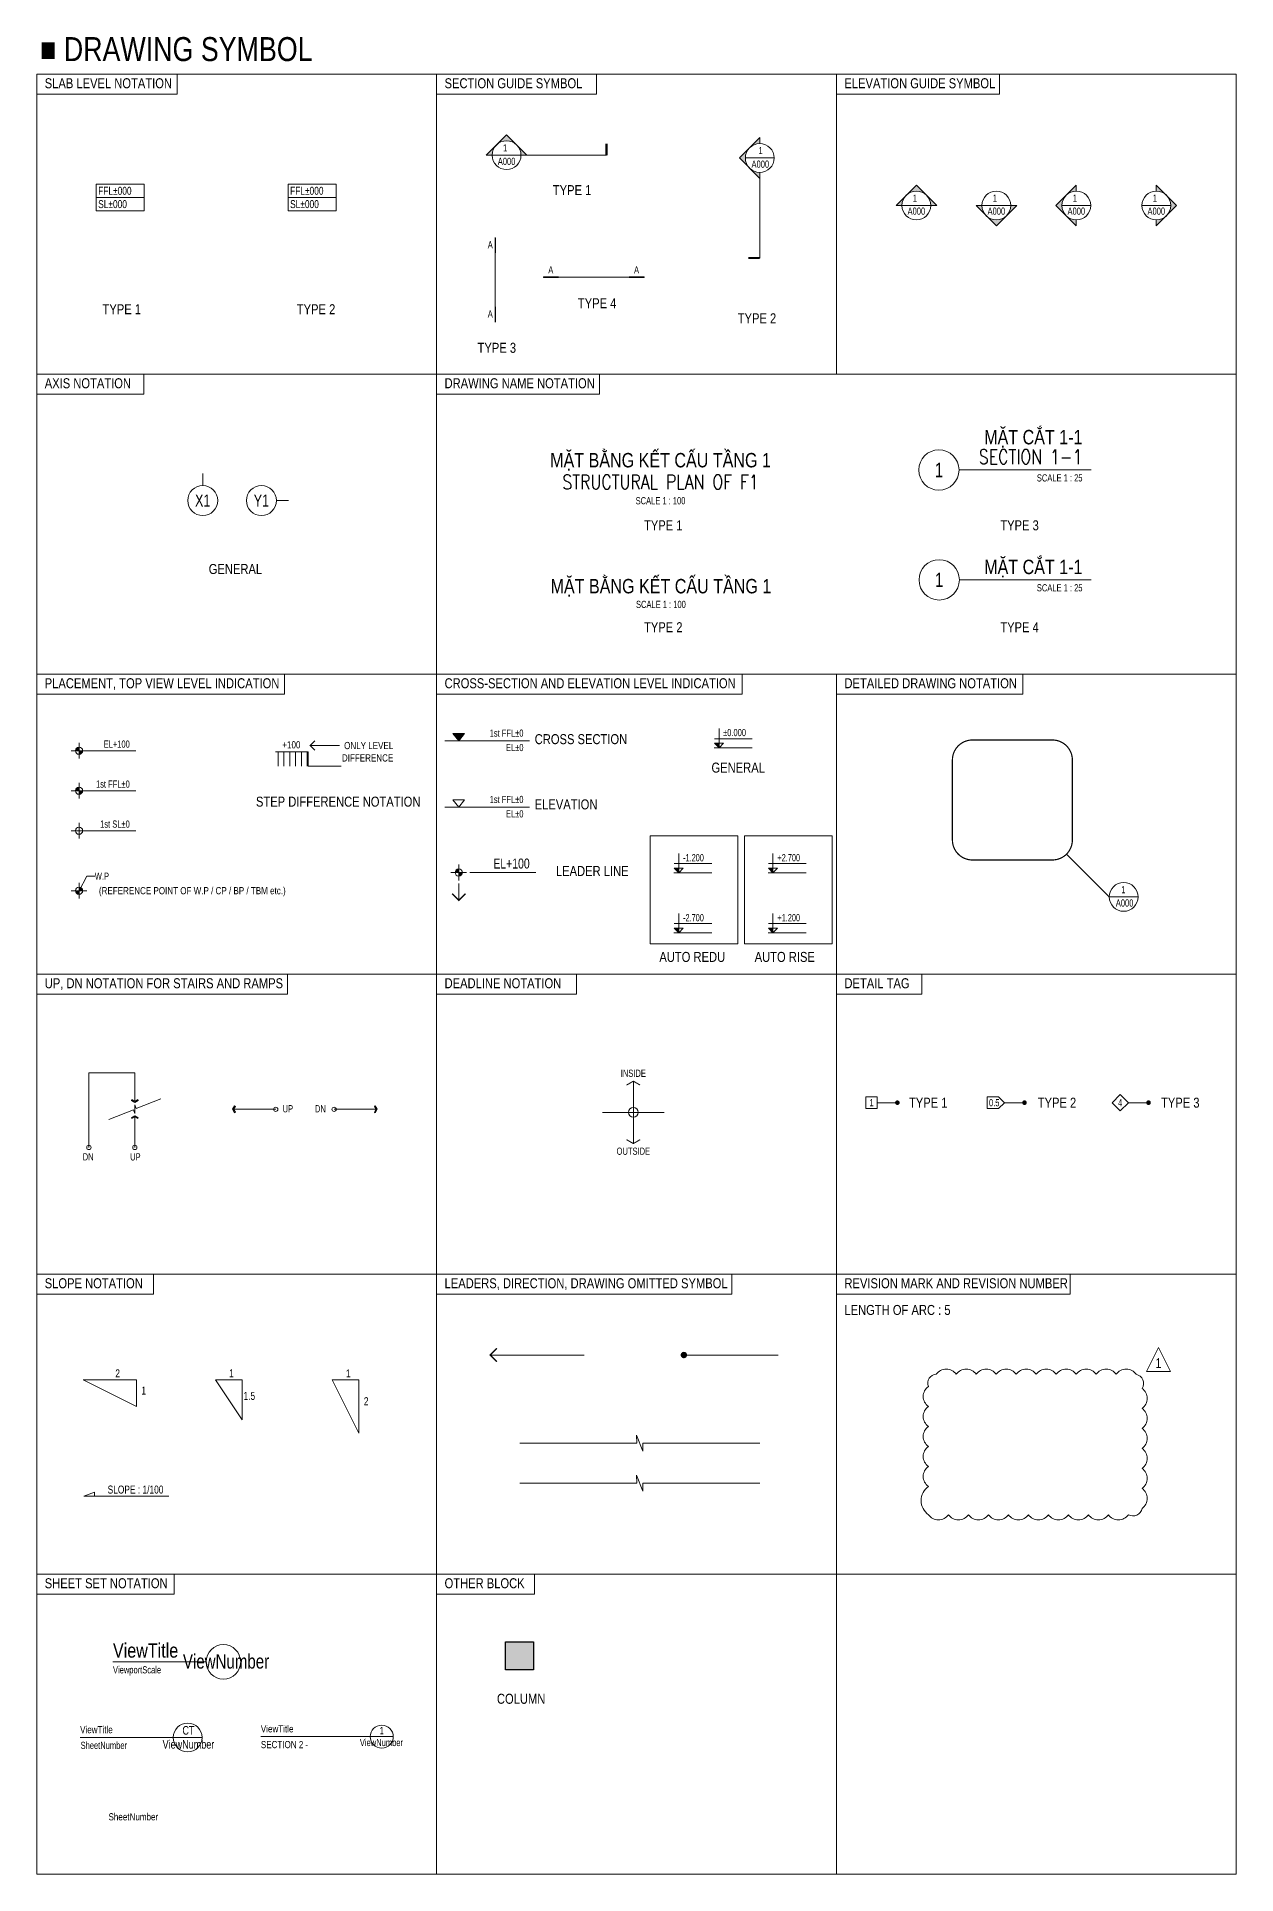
# Model space of a CAD drawing. Header units: millimetres. Extents: x -2123450 to -961021, y -260876 to 649159.
# Drawn here: x -1163260 to -1133260, y 595130 to 641068 of the extents above; entities that cross this region are included whole.
import ezdxf
from ezdxf.enums import TextEntityAlignment as Align

# ---------------------------------------------------------------- set-up
doc = ezdxf.new("R2010")
doc.units = ezdxf.units.MM
doc.header["$LTSCALE"] = 1000
doc.header["$MEASUREMENT"] = 0
for name, pattern in [('CEN', [62, 60, -1, 0, -1]), ('CENTER2', [1.125, 0.75, -0.125, 0.125, -0.125]), ('DASHED', [19.049999999999997, 12.7, -6.35]), ('HIDDEN2', [4.7624999999999975, 3.174999999999998, -1.587499999999999])]:
    doc.linetypes.add(name, pattern=pattern)
doc.layers.get('0').update_dxf_attribs({"linetype": 'CONTINUOUS'})
for name, color, linetype, lineweight in [('NDC_FRAME', 7, 'CONTINUOUS', 15), ('NDC_S_ANNO', 7, 'CONTINUOUS', 15), ('NDC_S_AXIS', 5, 'CENTER2', 15), ('NDC_S_DIM', 1, 'CONTINUOUS', 9), ('NDC_S_ENG TITLE', 3, 'CONTINUOUS', 15), ('NDC_S_HATCH COLUMN AND WALL', 251, 'CONTINUOUS', 13), ('NDC_S_HIDDEN', 9, 'HIDDEN2', 20), ('NDC_S_OPENING2', 9, 'DASHED', 9), ('NDC_S_SYMBOL', 1, 'CONTINUOUS', 13), ('NDC_S_TEXT SYMBOL', 7, 'CONTINUOUS', 15), ('NDC_S_THIN LINE', 8, 'CONTINUOUS', 9), ('NDC_S_VN TEXT', 7, 'CONTINUOUS', 9), ('NDC_S_VN TITLE', 6, 'CONTINUOUS', 9)]:
    doc.layers.add(name, color=color, linetype=linetype, lineweight=lineweight)
doc.layers.add('NDC_S-COLUMN', color=3, linetype='CONTINUOUS')
doc.layers.add('NDC_S_REVISION', color=18, linetype='CONTINUOUS', lineweight=13, plot=False)
doc.styles.add('NDC_ANNO', font='', dxfattribs={"width": 0.8})
doc.styles.add('NDC_DIM', font='', dxfattribs={"width": 0.75})
doc.styles.add('NDC_EN TXT', font='romans.shx', dxfattribs={"width": 0.8})
doc.styles.add('NDC_VIE TXT', font='arial.ttf', dxfattribs={"width": 0.8})
doc.styles.get('NDC_ANNO').set_extended_font_data('Dotum')
doc.styles.get('NDC_DIM').set_extended_font_data('Dotum')

# ---------------------------------------------------------------- blocks, each defined once
blk = doc.blocks.new('kata_block_CT')
at = {"layer": 'NDC_S_ANNO'}
blk.add_hatch(color=3, dxfattribs=at).paths.add_polyline_path([(-2.775557561562891e-17, 1.149807497441507), (-1.160647854215931, 1.149807497441507), (0, 1.110223024625157e-16)])
at = {"layer": 'NDC_S_ANNO', "ltscale": 50}
h = blk.add_hatch(dxfattribs=at)
h.set_pattern_fill('ANSI31', color=256, scale=1.012500390091561, style=0)
h.set_pattern_definition([(45, (0, 3.92901711165905e-12), (-2.273128206426161, 2.273128206426162), [])])
h.paths.add_polyline_path([(0, 1.149807497441507), (0, 0), (1.160647854425479, 1.149807497441507)])
for p, q in [((8.324104666508502, 3.92901711165905e-12), (-1.179860922099324, 3.92901711165905e-12)), ((-1.146747525738319, 2.261400393945223), (8.258018956671004, 2.261400393945223))]:
    blk.add_line(p, q, dxfattribs=at)
for points in [[(0, 4.820364539023867), (0, 0)], [(0, 0), (-1.160647854425479, 1.149807497441507), (0, 1.149807497441507)], [(0, 0), (1.160647854425479, 1.149807497441507), (0, 1.149807497441507)]]:
    blk.add_lwpolyline(points, dxfattribs=at)
at = {"layer": 'NDC_S_ANNO', "color": 8, "ltscale": 50}
blk.add_lwpolyline([(0, 0), (-1.160647854215931, 1.149807497441507), (0, 1.149807497441507)], dxfattribs=at)
at = {"layer": 'NDC_S_TEXT SYMBOL', "color": 3, "style": 'NDC_ANNO', "width": 0.8}
blk.add_attdef('CT', (1.014886374729685, 2.929155344426836), '', height=1.8, dxfattribs=at)
blk = doc.blocks.new('Block Tiltle')
at = {"layer": 'NDC_S_ANNO'}
blk.add_line((0, 0), (-23.29599090110511, 0), dxfattribs=at)
blk.add_circle((4.32, -5.290474172316565e-16), 4.32, dxfattribs=at)
at = {"layer": 'NDC_S_TEXT SYMBOL', "color": 6, "linetype": 'ByBlock', "lineweight": -2, "style": 'NDC_VIE TXT', "width": 0.8, "flags": 8}
blk.add_attdef('VIEWTITLE', (-23.29599090110511, 1.058867663675628), '', height=3.6, dxfattribs=at)
at = {"layer": 'NDC_S_TEXT SYMBOL', "color": 0, "linetype": 'ByBlock', "lineweight": -2, "style": 'NDC_ANNO', "width": 0.8, "flags": 8}
blk.add_attdef('NO.', text='', height=3.6, dxfattribs=at).set_placement((4.979890249930322, 0.2005516866222019), align=Align.MIDDLE)
at = {"layer": 'NDC_S_TEXT SYMBOL', "color": 3, "lineweight": 25, "style": 'NDC_ANNO', "width": 0.8, "flags": 8}
blk.add_attdef('SCALE', (-23.29599090110511, -2.879185646559838), '', height=1.8, dxfattribs=at)
blk = doc.blocks.new('Block Callout')
at = {"layer": 'NDC_S_ANNO'}
blk.add_line((7.199999999999999, -4.408728476930472e-16), (-23.29599090110511, 0), dxfattribs=at)
blk.add_circle((3.6, -4.408728476930472e-16), 3.6, dxfattribs=at)
at = {"layer": 'NDC_S_TEXT SYMBOL', "color": 6, "linetype": 'ByBlock', "lineweight": -2, "style": 'NDC_VIE TXT', "width": 0.8, "flags": 8}
blk.add_attdef('VIEWTITLE', (-23.29599090110511, 1.058867663675628), '', height=1.8, dxfattribs=at)
at = {"layer": 'NDC_S_TEXT SYMBOL', "linetype": 'ByBlock', "lineweight": -2, "style": 'NDC_ANNO', "width": 0.8, "flags": 8}
for tag, p in [('CHITIET', (3.793567040003836, 1.793016633256338)), ('NO.', (3.793567040003836, -1.66379755128175))]:
    blk.add_attdef(tag, text='', height=2.16, dxfattribs=at).set_placement(p, align=Align.MIDDLE)
at = {"layer": 'NDC_S_TEXT SYMBOL', "color": 3, "lineweight": 25, "style": 'NDC_ANNO', "width": 0.8, "flags": 8}
blk.add_attdef('C/REF', (-23.17941013298929, -2.879185646559838), '', height=1.8, dxfattribs=at)
blk = doc.blocks.new('Block Callout 2')
at = {"layer": 'NDC_S_ANNO'}
blk.add_line((1.76, 1.371604415045036e-16), (-31.36, 1.371604415045036e-16), dxfattribs=at)
blk.add_circle((-1.12, 1.371604415045036e-16), 2.88, dxfattribs=at)
at = {"layer": 'NDC_S_TEXT SYMBOL', "color": 0, "linetype": 'ByBlock', "lineweight": -2, "style": 'NDC_VIE TXT', "width": 0.8}
blk.add_attdef('TITLE', (-31.36, 1.058867663675628), '', height=1.8, dxfattribs=at)
at = {"layer": 'NDC_S_TEXT SYMBOL', "linetype": 'ByBlock', "lineweight": -2, "style": 'NDC_ANNO', "width": 0.8}
blk.add_attdef('DETT', text='', height=1.8, dxfattribs=at).set_placement((-1.12, 1.50419586715987), align=Align.MIDDLE)
at = {"layer": 'NDC_S_TEXT SYMBOL', "color": 6, "linetype": 'ByBlock', "lineweight": -2, "style": 'NDC_VIE TXT', "width": 0.8}
blk.add_attdef('SECTDET2', (-31.36, -2.879185646559835), '', height=1.8, dxfattribs=at)
at = {"layer": 'NDC_S_TEXT SYMBOL', "color": 3, "lineweight": 25, "style": 'NDC_VIE TXT', "width": 0.8, "flags": 8}
blk.add_attdef('C/REF', (-20.23037878513336, -2.879185646559834), '', height=1.8, dxfattribs=at)
at = {"layer": 'NDC_S_TEXT SYMBOL', "color": 3, "lineweight": 35, "style": 'NDC_ANNO', "width": 0.8}
blk.add_attdef('NUMBER', text='', height=1.8, dxfattribs=at).set_placement((-1.197924995061472, -1.42658519081851), align=Align.MIDDLE)
blk = doc.blocks.new('Block Callout 3')
at = {"layer": 'NDC_S_TEXT SYMBOL', "color": 6, "ltscale": 0.005, "style": 'NDC_VIE TXT', "width": 0.8, "flags": 8}
blk.add_attdef('NUMBER', (0, 0), '', height=1.8, dxfattribs=at)
blk = doc.blocks.new('CD')
at = {"layer": 'NDC_S_ANNO'}
blk.add_hatch(color=3, dxfattribs=at).paths.add_polyline_path([(7.383732736343517e-10, 114.9807497437473), (-116.0647854208547, 114.9807497437473), (7.383732736343517e-10, -3.981404006481171e-10)])
at = {"layer": 'NDC_S_ANNO', "ltscale": 50}
h = blk.add_hatch(dxfattribs=at)
h.set_pattern_fill('ANSI31', color=256, scale=101.250039009156, style=0)
h.set_pattern_definition([(45, (7.383732736343517e-10, 0), (-227.3128206426161, 227.3128206426161), [])])
h.paths.add_polyline_path([(7.383732736343517e-10, 114.9807497437473), (7.383732736343517e-10, -3.981404006481171e-10), (116.0647854432862, 114.9807497437473)])
for p, q in [((832.4104666515884, 0), (-117.986092209194, 0)), ((-114.6747525730936, 226.1400393941242), (825.8018956678386, 226.1400393941242))]:
    blk.add_line(p, q, dxfattribs=at)
for points in [[(7.383732736343517e-10, 482.0364539019833), (7.383732736343517e-10, -3.981404006481171e-10)], [(7.383732736343517e-10, -3.981404006481171e-10), (-116.0647854208547, 114.9807497437473), (7.383732736343517e-10, 114.9807497437473)], [(7.383732736343517e-10, -3.981404006481171e-10), (116.0647854432862, 114.9807497437473), (7.383732736343517e-10, 114.9807497437473)]]:
    blk.add_lwpolyline(points, dxfattribs=at)
at = {"layer": 'NDC_S_TEXT SYMBOL', "color": 3, "style": 'NDC_DIM', "width": 0.7}
blk.add_attdef('COT', (110.8465067628239, 285.1157847373385), '', height=180, dxfattribs=at)
blk = doc.blocks.new('MARK3A')
at = {"layer": 'NDC_S_ANNO'}
h = blk.add_hatch(color=256, dxfattribs=at)
h.paths.add_polyline_path([(2.545584411621094, 2.545584414303303), (0, 5.091168824583292), (-2.545584411621094, 2.545584410279989, -0.414213562318366)])
h.paths.add_polyline_path([(-5.09116881787777, 0), (-3.6, 0, -0.1989123672315575), (-2.545584411621094, 2.545584410279989)])
h.paths.add_polyline_path([(2.545584411621094, 2.545584414303303, -0.198912367582118), (3.6, 0), (5.091168828606605, 0)])
for p, q in [((0, 5.091168824583292), (-5.09116881787777, 0)), ((5.091168828606605, 0), (0, 5.091168824583292)), ((-5.09116881787777, 0), (-3.6, 0)), ((3.6, 0), (-3.6, 0)), ((3.6, 0), (5.091168823242187, 0))]:
    blk.add_line(p, q, dxfattribs=at)
blk.add_circle((0, 0), 3.6, dxfattribs=at)
blk = doc.blocks.new('MARK3B')
at = {"layer": 'NDC_S_ANNO'}
h = blk.add_hatch(color=256, dxfattribs=at)
h.paths.add_polyline_path([(-2.545584411621094, -2.545584410279989), (-5.091168823242187, 0), (-2.545584411621094, 2.545584410279989, 0.414213562318366)])
h.paths.add_polyline_path([(0, 5.091168820559978), (0, 3.6, 0.1989123672315575), (-2.545584411621094, 2.545584410279989)])
h.paths.add_polyline_path([(-2.545584411621094, -2.545584410279989, 0.198912367582118), (0, -3.6), (0, -5.091168828606605)])
for p, q in [((-5.091168823242187, 0), (0, 5.091168820559978)), ((0, 5.091168820559978), (0, 3.6)), ((0, -5.091168828606605), (-5.091168823242187, 0)), ((-3.6, 0), (3.6, 0)), ((0, -3.6), (0, -5.091168824583292))]:
    blk.add_line(p, q, dxfattribs=at)
blk.add_circle((0, 0), 3.6, dxfattribs=at)
blk = doc.blocks.new('TAG')
at = {"layer": 'NDC_S_ANNO', "linetype": 'CEN'}
blk.add_line((0, 0), (19.9145505541563, 0), dxfattribs=at)
at = {"layer": 'NDC_S_ANNO', "const_width": 0.576}
blk.add_lwpolyline([(19.9145505541563, 0), (19.9145505541563, 2.88)], dxfattribs=at)
blk = doc.blocks.new('MARK-P1')
at = {"layer": 'NDC_S_ANNO'}
h = blk.add_hatch(color=256, dxfattribs=at)
h.paths.add_polyline_path([(0, 0.8999999932944774, 0.4142135623730951), (-0.8999999999999999, -6.705522537231445e-09), (0, -6.705522537231445e-09)])
h.paths.add_polyline_path([(0.8999999999999999, -6.705522537231445e-09), (0, -6.705522537231445e-09), (0, -0.9000000067055225, 0.4142135623730951)])
for p, q in [((-1.980000005364418, 0), (1.979999994635582, 0)), ((0, 1.98), (0, -1.98))]:
    blk.add_line(p, q, dxfattribs=at)
blk.add_circle((0, 0), 0.8999999999999998, dxfattribs=at)
blk = doc.blocks.new('MARK-P2')
at = {"layer": 'NDC_S_ANNO'}
for p, q in [((-1.980000007450581, 0), (1.979999992549419, 0)), ((-2.086162567138672e-09, 1.980000001341105), (-2.086162567138672e-09, -1.98))]:
    blk.add_line(p, q, dxfattribs=at)
blk.add_circle((-2.086162567138672e-09, 0), 0.8999999999999998, dxfattribs=at)
blk = doc.blocks.new('MARK-P3')
at = {"layer": 'NDC_S_ANNO'}
h = blk.add_hatch(color=256, dxfattribs=at)
h.paths.add_polyline_path([(0.8999999946355819, -1.639127731323242e-09, 0.4142135623730951), (-5.364418029785156e-09, 0.8999999983608722), (-5.364418029785156e-09, -1.639127731323242e-09)])
h.paths.add_polyline_path([(-5.364418029785156e-09, -0.9000000016391277), (-5.364418029785156e-09, -1.639127731323242e-09), (-0.900000005364418, -1.639127731323242e-09, 0.4142135623730951)])
for p, q in [((1.98, 1.043081283569336e-09), (-1.98, 1.043081283569336e-09)), ((0, 1.98000000372529), (0, -1.97999999627471))]:
    blk.add_line(p, q, dxfattribs=at)
blk.add_circle((0, 1.043081283569336e-09), 0.8999999999999998, dxfattribs=at)
blk = doc.blocks.new('MARK4')
at = {"layer": 'NDC_S_ANNO'}
blk.add_line((-3.6, 0), (3.6, 0), dxfattribs=at)
blk.add_circle((0, 0), 3.6, dxfattribs=at)
blk = doc.blocks.new('A$C13D16E50')
at = {"layer": 'NDC_S_ANNO'}
blk.add_hatch(color=256, dxfattribs=at).paths.add_polyline_path([(0, 0), (-1.44, 1.8), (1.44, 1.8)])
blk.add_lwpolyline([(0, 0), (-1.44, 1.8), (1.44, 1.8)], close=True, dxfattribs=at)
blk = doc.blocks.new('*U692')
at = {"layer": 'NDC_S_SYMBOL'}
blk.add_line((2.296212748401287e-16, 3.75), (3.214697847761802e-16, 6.75), dxfattribs=at)
blk.add_circle((0, 0), 3.75, dxfattribs=at)
at = {"layer": 'NDC_S_TEXT SYMBOL', "color": 7, "style": 'NDC_ANNO', "width": 0.8}
blk.add_attdef('GRID', text='', height=3, dxfattribs=at).set_placement((0, 0), align=Align.MIDDLE)
blk = doc.blocks.new('*U693')
at = {"layer": 'NDC_S_SYMBOL'}
blk.add_line((3.75, -1.062288543308996e-15), (6.75, -1.820270868020141e-15), dxfattribs=at)
blk.add_circle((0, 0), 3.75, dxfattribs=at)
at = {"layer": 'NDC_S_TEXT SYMBOL', "color": 7, "style": 'NDC_ANNO', "width": 0.8}
blk.add_attdef('GRID', text='', height=3, rotation=270, dxfattribs=at).set_placement((0, 0), align=Align.MIDDLE)
blk = doc.blocks.new('*U690')
at = {"layer": 'NDC_S_ANNO', "linetype": 'ByBlock', "lineweight": -2}
blk.add_line((7.979808287927882e-07, 3.607142857143081), (1.299038558499888e-07, -0.2499999999999636), dxfattribs=at)
at = {"layer": 'NDC_S_ANNO', "ltscale": 0.005, "const_width": 0.36}
blk.add_lwpolyline([(1.299038558499888e-07, -0.2499999999999636), (7.979808287927882e-07, 3.607142857143081)], dxfattribs=at)
at = {"layer": 'NDC_S_TEXT SYMBOL', "linetype": 'ByBlock', "lineweight": -2, "style": 'NDC_ANNO', "width": 0.8}
blk.add_attdef('DETAIL', text='', height=1.8, dxfattribs=at).set_placement((-0.635006858396082, 1.824862175366434), align=Align.MIDDLE_RIGHT)
blk = doc.blocks.new('*U691')
at = {"layer": 'NDC_S_ANNO', "color": 0, "linetype": 'ByBlock', "lineweight": -2}
blk.add_line((-3.163578286978365, 0.002997485630523524), (0.693564570164258, 0.002999408987907923), dxfattribs=at)
at = {"layer": 'NDC_S_ANNO', "ltscale": 0.005, "const_width": 0.36}
blk.add_lwpolyline([(0.693564570164258, 0.002999408987907923), (-3.163578286978365, 0.002997485630523524)], dxfattribs=at)
at = {"layer": 'NDC_S_TEXT SYMBOL', "linetype": 'ByBlock', "lineweight": -2, "style": 'NDC_ANNO', "width": 0.8}
blk.add_attdef('DETAIL', text='', height=1.8, dxfattribs=at).set_placement((-0.635006858396082, 1.824862175366434), align=Align.MIDDLE_RIGHT)
blk = doc.blocks.new('Drawing name_symbol')
at = {"layer": 'NDC_S_ENG TITLE', "style": 'NDC_EN TXT', "width": 0.8}
blk.add_attdef('SECTDET1', text='', height=3.6, dxfattribs=at).set_placement((0, -0.1936460285251087), align=Align.CENTER)
at = {"layer": 'NDC_S_TEXT SYMBOL', "lineweight": 25, "style": 'NDC_ANNO', "width": 0.8}
blk.add_attdef('SSCALE', text='', height=1.8, dxfattribs=at).set_placement((0, -3.998868953555331), align=Align.CENTER)
at = {"layer": 'NDC_S_VN TITLE', "style": 'NDC_VIE TXT', "width": 0.8}
blk.add_attdef('SECTDET2', text='', height=3.6, dxfattribs=at).set_placement((0, 5.231264036203356), align=Align.CENTER)
blk = doc.blocks.new('Drawing name_symbol2')
at = {"layer": 'NDC_S_TEXT SYMBOL', "style": 'NDC_ANNO', "width": 0.8}
blk.add_attdef('SSCALE', text='', height=1.8, dxfattribs=at).set_placement((0, -3.998868953555331), align=Align.CENTER)
at = {"layer": 'NDC_S_VN TITLE', "style": 'NDC_VIE TXT', "width": 0.8}
blk.add_attdef('SECTDET1', text='', height=3.6, dxfattribs=at).set_placement((0, -0.3418014960516302), align=Align.CENTER)
blk = doc.blocks.new('*U695')
at = {"layer": 'NDC_S_ANNO'}
blk.add_line((-2.208810534618833e-31, 0), (33.03270660204248, -4.695186893003347e-15), dxfattribs=at)
blk.add_circle((-5.04, 0), 5.04, dxfattribs=at)
at = {"layer": 'NDC_S_ENG TITLE', "style": 'NDC_EN TXT', "width": 0.8}
blk.add_attdef('SECTDET1', text='', height=3.6, dxfattribs=at).set_placement((30.87270660204248, 3.288557397178371), align=Align.MIDDLE_RIGHT)
at = {"layer": 'NDC_S_TEXT SYMBOL', "style": 'NDC_ANNO', "width": 0.8}
blk.add_attdef('DETT', text='', height=3.6, dxfattribs=at).set_placement((-5.04, 0), align=Align.MIDDLE)
blk.add_attdef('SSCALE', text='', height=1.8, dxfattribs=at).set_placement((30.87270660204248, -1.079999998658896), align=Align.TOP_RIGHT)
at = {"layer": 'NDC_S_VN TITLE', "style": 'NDC_VIE TXT', "width": 0.8}
blk.add_attdef('SECTDET2', text='', height=3.6, dxfattribs=at).set_placement((30.87270660204248, 8.207089046461038), align=Align.MIDDLE_RIGHT)
blk = doc.blocks.new('*U696')
at = {"layer": 'NDC_S_ANNO'}
blk.add_line((-2.208810534618833e-31, 0), (32.95338068457202, -4.683911704068034e-15), dxfattribs=at)
blk.add_circle((-5.04, 0), 5.04, dxfattribs=at)
at = {"layer": 'NDC_S_TEXT SYMBOL', "style": 'NDC_ANNO', "width": 0.8}
blk.add_attdef('DETT', text='', height=3.6, dxfattribs=at).set_placement((-5.04, 0), align=Align.MIDDLE)
blk.add_attdef('SSCALE', text='', height=1.8, dxfattribs=at).set_placement((30.79338068457202, -1.079999998658896), align=Align.TOP_RIGHT)
at = {"layer": 'NDC_S_VN TITLE', "style": 'NDC_VIE TXT', "width": 0.8}
blk.add_attdef('SECTDET1', text='', height=3.6, dxfattribs=at).set_placement((30.79338068457202, 5.039999999999996), align=Align.TOP_RIGHT)
blk = doc.blocks.new('cot')
at = {"layer": 'NDC_S_HATCH COLUMN AND WALL', "ltscale": 0.005}
h = blk.add_hatch(color=256, dxfattribs=at)
h.dxf.hatch_style = 1
h.paths.add_polyline_path([(-0.5000000004942454, 0.4999999990697175), (0.4999999995057546, 0.4999999990692841), (0.4999999994759795, -0.5000000009307168), (-0.5000000005240205, -0.5000000009302834)])
at = {"layer": 'NDC_S-COLUMN', "ltscale": 0.005}
blk.add_lwpolyline([(-0.5000000004942454, 0.4999999990697175), (0.4999999995057546, 0.4999999990692841), (0.4999999994759795, -0.5000000009307168), (-0.5000000005240205, -0.5000000009302834)], close=True, dxfattribs=at)

msp = doc.modelspace()

# ---------------------------------------------------------------- hatches: boundary and pattern name
at = {"layer": 'NDC_S_ANNO'}
h = msp.add_hatch(dxfattribs=at)
h.set_pattern_fill('LINE', color=8, scale=720, angle=45, style=0)
h.set_pattern_definition([(45, (-3340106721.590417, -1077092907.323905), (-63.63961030678927, 63.63961030678927), [])])
h.paths.add_polyline_path([(-1157292.330662444, 623194.5001594273), (-1156468.195283606, 623194.5001594273), (-1156468.195283606, 622834.5001594273), (-1157292.330662444, 622834.5001594273)])

# ---------------------------------------------------------------- linework, layer by layer
at = {"layer": 'NDC_FRAME'}
for p, q in [((-1163260.488231456, 595130.495632062), (-1163260.488231456, 640130.495632062)), ((-1133260.488231456, 640130.495632062), (-1163260.488231456, 640130.495632062)), ((-1159746.312069485, 639630.4956322482), (-1159746.312069485, 640130.495632062)), ((-1153260.488231456, 640130.495632062), (-1153260.488231456, 595130.495632062)), ((-1149260.488231456, 639630.495632062), (-1149260.488231456, 640130.4956318757)), ((-1143260.488231456, 640130.495632062), (-1143260.488231456, 632630.495632062)), ((-1139181.43304394, 639630.4956322482), (-1139181.43304394, 640130.495632062)), ((-1133260.488231456, 640130.495632062), (-1133260.488231456, 595130.495632062)), ((-1163260.488231456, 639630.495632062), (-1159746.312069485, 639630.495632062)), ((-1153260.488231456, 639630.4956318757), (-1149260.488231456, 639630.4956318757)), ((-1143260.488231456, 639630.495632062), (-1139181.43304394, 639630.495632062)), ((-1163260.488231456, 632630.495632062), (-1133260.488230711, 632630.495632062)), ((-1160584.71849348, 632130.4956322482), (-1160584.71849348, 632630.495632062)), ((-1149188.910233606, 632130.4956322482), (-1149188.910233606, 632630.495632062)), ((-1163260.488231456, 632130.495632062), (-1160584.71849348, 632130.495632062)), ((-1153260.488230711, 632130.495632062), (-1149188.910233606, 632130.495632062)), ((-1163260.488230711, 625130.495632062), (-1133260.488229966, 625130.495632062)), ((-1157068.08976755, 624630.4956322482), (-1157068.08976755, 625130.495632062)), ((-1145615.834020031, 624630.4956322482), (-1145615.834020031, 625130.495632062)), ((-1143260.488231456, 625130.495632062), (-1143260.488231456, 595130.495632062)), ((-1138600.58249125, 624630.4956322482), (-1138600.58249125, 625130.495632062)), ((-1163260.488229221, 624630.495632062), (-1157068.08976755, 624630.495632062)), ((-1153260.488229966, 624630.495632062), (-1145615.834020031, 624630.495632062)), ((-1143260.488230711, 624630.495632062), (-1138600.58249125, 624630.495632062)), ((-1163260.488229966, 617630.495632062), (-1133260.488229221, 617630.495632062)), ((-1156990.421141091, 617130.4956313169), (-1156990.421141091, 617630.4956311306)), ((-1149760.488229966, 617130.4956326208), (-1149760.488229966, 617630.4956324345)), ((-1141124.714874575, 617130.495632807), (-1141124.714874575, 617630.4956326208)), ((-1163260.488228476, 617130.4956311306), (-1156990.421141091, 617130.4956311306)), ((-1153260.488229966, 617130.4956324345), (-1149760.488229966, 617130.4956324345)), ((-1143260.488229966, 617130.4956326208), (-1141124.714874575, 617130.4956326208)), ((-1163260.488229221, 610130.495632062), (-1133260.488228476, 610130.495632062)), ((-1160338.312116176, 609630.4956326208), (-1160338.312116176, 610130.4956324345)), ((-1145875.838733068, 609630.4956326208), (-1145875.838733068, 610130.4956324345)), ((-1137418.102276751, 609630.495632062), (-1137418.102276751, 610130.4956318757)), ((-1163260.488227731, 609630.4956324345), (-1160338.312116176, 609630.4956324345)), ((-1153260.488227731, 609630.4956324345), (-1145875.838733068, 609630.4956324345)), ((-1143260.488227731, 609630.4956318757), (-1137418.102276751, 609630.4956318757)), ((-1163260.488228476, 602630.495632062), (-1133260.488227731, 602630.495632062)), ((-1159825.180696389, 602130.4956326208), (-1159825.180696389, 602630.4956324345)), ((-1150809.452128773, 602130.4956326208), (-1150809.452128773, 602630.4956324345)), ((-1163260.488226986, 602130.4956324345), (-1159825.180696389, 602130.4956324345)), ((-1153260.488226986, 602130.4956324345), (-1150809.452128773, 602130.4956324345)), ((-1163260.488227731, 595130.495632062), (-1133260.488226986, 595130.495632062))]:
    msp.add_line(p, q, dxfattribs=at)
at = {"layer": 'NDC_S_ANNO'}
for p, q in [((-1161775.049145046, 637382.3517249223), (-1161775.049145046, 636715.6850582556)), ((-1161775.049145046, 636715.6850582556), (-1161775.049145046, 637382.3517249223)), ((-1156974.524704585, 637382.3517249223), (-1156974.524704585, 636715.6850582556)), ((-1156974.524704585, 636715.6850582556), (-1156974.524704585, 637382.3517249223)), ((-1161775.049145046, 637049.0183915889), (-1160575.049144549, 637049.0183915889)), ((-1156974.524704585, 637049.0183915889), (-1155774.524704088, 637049.0183915889)), ((-1150936.946113916, 623468.6091002598), (-1153056.515437931, 623468.6091002598)), ((-1162005.013151651, 623219.3254942021), (-1160782.494166733, 623219.3254945746)), ((-1156422.405176177, 623351.1264651117), (-1155691.495684221, 623351.1264651117)), ((-1162005.013151651, 622219.3254943884), (-1160782.494165987, 622219.3254945746)), ((-1150936.946113916, 621810.2453359894), (-1153056.515437931, 621810.2453359894)), ((-1162005.013151651, 621219.3254943884), (-1160782.494165987, 621219.3254945746)), ((-1137506.117842502, 620633.5300132579), (-1136436.166865534, 619563.5790351725)), ((-1152431.515438676, 620173.2026347889), (-1150781.515437931, 620173.2026351615)), ((-1162008.661485014, 620082.5514681126), (-1162203.01315186, 619719.3254943884)), ((-1162008.661485014, 620082.5514681126), (-1161808.661485014, 620082.5514681126)), ((-1152706.515437931, 619478.5909840836), (-1152706.515437931, 619898.2026347889)), ((-1161957.06829949, 615162.2556171385), (-1160807.017289119, 615162.2556171385)), ((-1161957.06829949, 615162.2556171385), (-1161957.06829949, 613299.6856671092)), ((-1160807.017289119, 615162.2556171385), (-1160807.017289119, 614453.1719845352)), ((-1148339.299321996, 613397.4188317443), (-1148339.299322533, 614957.4188316996)), ((-1157284.377554133, 614253.5066890133), (-1158335.3063813, 614253.5066892816)), ((-1155824.806605771, 614253.5066890133), (-1154773.877779677, 614253.5066892816)), ((-1142239.553983662, 614419.8950388944), (-1141735.553983125, 614419.8950388944)), ((-1138556.550926755, 614419.8964109187), (-1139060.550926755, 614419.8964109187)), ((-1135958.565916669, 614419.8950391569), (-1135454.565916669, 614419.8950391569)), ((-1160807.040959077, 613299.6856671092), (-1160807.040958541, 614063.816023868)), ((-1147570.969132053, 614177.418831789), (-1149107.629511403, 614177.418831789))]:
    msp.add_line(p, q, dxfattribs=at)
for points in [[(-1161775.049145046, 637382.3517249223), (-1160575.049144549, 637382.3517249223), (-1160575.049144549, 636715.6850582556), (-1161775.049145046, 636715.6850582556)], [(-1156974.524704585, 637382.3517249223), (-1155774.524704088, 637382.3517249223), (-1155774.524704088, 636715.6850582556), (-1156974.524704585, 636715.6850582556)], [(-1157292.330662444, 623194.5001594273), (-1156468.195283606, 623194.5001594273), (-1156468.195283606, 622834.5001594273), (-1155644.059904769, 622834.5001594273)], [(-1152706.515437931, 621810.2453359894), (-1152850.515437931, 621990.2453359894), (-1152562.515437931, 621990.2453359894), (-1152706.515437931, 621810.2453359894)], [(-1160159.040959077, 614517.6871965942), (-1160771.823567586, 614272.5741534051), (-1160807.040959077, 614366.4871970234), (-1160807.040959077, 614150.4871970234), (-1160842.258350568, 614244.4002401051), (-1161455.040959077, 613999.2871969161)], [(-1160733.017976957, 614495.7350662169), (-1160720.417960005, 614473.9111969289), (-1160807.040959077, 614424.0871968088), (-1160893.440959292, 614473.9702602443), (-1160880.840958434, 614495.7941005644), (-1160807.017289119, 614453.1719845352), (-1160733.017976957, 614495.7350662169)], [(-1158292.729685262, 614327.5296708656), (-1158314.553554013, 614340.129687549), (-1158364.377554133, 614253.5066890133), (-1158314.494490698, 614167.106689067), (-1158292.670650914, 614179.7066893888), (-1158335.292766407, 614253.5303589714), (-1158292.729685262, 614327.5296708656)], [(-1154816.440860823, 614327.5060011757), (-1154794.616992071, 614340.1060178591), (-1154744.792991951, 614253.4830193234), (-1154794.676055386, 614167.0830193771), (-1154816.49989517, 614179.683019699), (-1154773.877779677, 614253.5066892816), (-1154816.440860823, 614327.5060011757)], [(-1142527.553983125, 614563.8950374192), (-1142239.553983662, 614563.8950390285), (-1142239.553983125, 614275.8950387603), (-1142527.553983125, 614275.895038492), (-1142527.553983125, 614563.8950374192)], [(-1139204.550926219, 614563.8964103822), (-1139060.550926755, 614419.8964109187), (-1139204.550925683, 614275.8964099799), (-1139492.550925683, 614275.8964097117), (-1139492.550925683, 614563.8964086388), (-1139204.550926219, 614563.8964102481)], [(-1136365.859421563, 614419.895038084), (-1136162.212669921, 614623.5417924084), (-1135958.565916669, 614419.8950391569), (-1136162.212669384, 614216.2482864418), (-1136365.859421563, 614419.895038084)], [(-1160733.017976957, 614021.2393278298), (-1160720.417960005, 614043.0631971178), (-1160807.040959077, 614092.8871972379), (-1160893.440959292, 614043.0041338024), (-1160880.840958434, 614021.1802934823), (-1160807.017289119, 614063.8024095115), (-1160733.017976957, 614021.2393278298)], [(-1161818.815012387, 604580.8427208314), (-1161818.815012387, 604680.8427209556), (-1162085.481679054, 604580.8427208314), (-1159958.017911128, 604580.8427208314)]]:
    msp.add_lwpolyline(points, dxfattribs=at)
for points, const_width in [([(-1156302.405176356, 623471.1264654694), (-1156422.405176177, 623351.1264651117), (-1156302.405176356, 623231.1264652906)], 30), ([(-1152539.848770767, 619645.2576505019), (-1152706.515437931, 619478.5909840836), (-1152873.182104349, 619645.2576505019)], 35), ([(-1148510.18389635, 614858.7585775937), (-1148339.299323069, 614957.4188319679), (-1148168.414748715, 614858.7585770573)], 25.2), ([(-1148510.183897423, 613496.0790869232), (-1148339.299323606, 613397.4188328172), (-1148168.414749788, 613496.0790874596)], 25.2)]:
    msp.add_lwpolyline(points, dxfattribs=dict(at, const_width=const_width))
at = {"layer": 'NDC_S_ANNO', "linetype": 'HIDDEN2', "ltscale": 100, "const_width": 30}
msp.add_lwpolyline([(-1137359.671233005, 620987.0834039471, -0.4142135622276136), (-1137859.67123375, 620487.0834039471), (-1139859.671234495, 620487.0834039471, -0.414213562460384), (-1140359.671234495, 620987.0834039471), (-1140359.671233005, 622987.0834039471, -0.4142135622785321), (-1139859.67123375, 623487.0834039471), (-1137859.67123375, 623487.0834039471, -0.4142135624785692), (-1137359.671233005, 622987.0834039471)], format="xyb", close=True, dxfattribs=at)
at = {"layer": 'NDC_S_ANNO', "const_width": 57.59999999999999}
for points in [[(-1141764.353983018, 614419.8950391626, 1), (-1141706.753983233, 614419.8950391626, 1)], [(-1138585.350926648, 614419.8964111869, 1), (-1138527.750926863, 614419.8964111869, 1)], [(-1135483.365916562, 614419.8950394251, 1), (-1135425.765916776, 614419.8950394251, 1)]]:
    msp.add_lwpolyline(points, format="xyb", close=True, dxfattribs=at)
at = {"layer": 'NDC_S_ANNO'}
for points in [[(-1160765.480669601, 607489.553826227), (-1160765.480669601, 606822.8871595602), (-1162098.814002934, 607489.553826227)], [(-1158122.81065217, 607489.5538253577), (-1158122.81065217, 606489.5538253577), (-1158789.477318837, 607489.5538253577)], [(-1155201.751767065, 607489.553826227), (-1155201.751767065, 606156.2204928936), (-1155868.418433731, 607489.553826227)]]:
    msp.add_lwpolyline(points, close=True, dxfattribs=at)
for centre, radius in [((-1157284.377554133, 614253.5066890133), 54), ((-1155824.806605771, 614253.5066890133), 54), ((-1148339.299322533, 614177.4188323255), 120), ((-1161957.06829949, 613299.6856671092), 54), ((-1160807.040959077, 613299.6856671092), 54)]:
    msp.add_circle(centre, radius, dxfattribs=at)
at = {"layer": 'NDC_S_HIDDEN', "ltscale": 100}
for p, q in [((-1151791.740173241, 635660.0484536618), (-1151791.740106433, 634317.291009371)), ((-1150208.586175981, 635058.4793359257), (-1148449.163544623, 635058.4794107229))]:
    msp.add_line(p, q, dxfattribs=at)
at = {"layer": 'NDC_S_OPENING2', "ltscale": 10, "elevation": -5.332111246215604e-07}
for points in [[(-1147918.247627511, 621091.1033259927), (-1145727.306621167, 621091.1033259927), (-1145727.306621167, 618394.2581987579), (-1147918.247627511, 618394.2581987579)], [(-1145559.358402973, 621091.1033259927), (-1143368.417396629, 621091.1033259927), (-1143368.417396629, 618394.2581987579), (-1145559.358402973, 618394.2581987579)]]:
    msp.add_lwpolyline(points, close=True, dxfattribs=at)
at = {"layer": 'NDC_S_REVISION'}
msp.add_lwpolyline([(-1135206.8869912, 608300.5128186228), (-1135506.8869912, 607700.5128186228), (-1134906.8869912, 607700.5128186228)], close=True, dxfattribs=at)
msp.add_lwpolyline([(-1140959.182376667, 604119.3482157082, 0.52056705), (-1140459.182376667, 604119.3482157082, 0.52056705), (-1139959.182376667, 604119.3482157082, 0.52056705), (-1139459.182376667, 604119.3482157082, 0.52056705), (-1138959.182376667, 604119.3482157082, 0.52056705), (-1138459.182376667, 604119.3482157082, 0.52056705), (-1137959.182376667, 604119.3482157082, 0.52056705), (-1137459.182376667, 604119.3482157082, 0.52056705), (-1136959.182376667, 604119.3482157082, 0.52056705), (-1136459.182376667, 604119.3482157082, 0.52056705), (-1135959.182376667, 604119.3482157082, 0.52056705), (-1135616.484013969, 604276.6498530103, 0.52056705), (-1135616.484013969, 604776.6498530103, 0.52056705), (-1135616.484013969, 605276.6498530103, 0.52056705), (-1135616.484013969, 605776.6498530103, 0.52056705), (-1135616.484013969, 606276.6498530103, 0.52056705), (-1135616.484013969, 606776.6498530103, 0.52056705), (-1135616.484013969, 607276.6498530103, 0.52056705), (-1135763.093493841, 607630.040373138, 0.52056705), (-1136263.093493841, 607630.040373138, 0.52056705), (-1136763.093493841, 607630.040373138, 0.52056705), (-1137263.093493841, 607630.040373138, 0.52056705), (-1137763.093493841, 607630.040373138, 0.52056705), (-1138263.093493841, 607630.040373138, 0.52056705), (-1138763.093493841, 607630.040373138, 0.52056705), (-1139263.093493841, 607630.040373138, 0.52056705), (-1139763.093493841, 607630.040373138, 0.52056705), (-1140263.093493841, 607630.040373138, 0.52056705), (-1140763.093493841, 607630.040373138, 0.52056705), (-1140959.182376667, 607326.1292559636, 0.52056705), (-1140959.182376667, 606826.1292559636, 0.52056705), (-1140959.182376667, 606326.1292559636, 0.52056705), (-1140959.182376667, 605826.1292559636, 0.52056705), (-1140959.182376667, 605326.1292559636, 0.52056705), (-1140959.182376667, 604826.1292559636, 0.52056705)], format="xyb", close=True, dxfattribs=at)
at = {"layer": 'NDC_S_SYMBOL'}
for p, q in [((-1151921.307517143, 608111.2575410292), (-1149565.886901619, 608111.2575410292)), ((-1147075.837547632, 608111.2575410292), (-1144720.416932108, 608111.2575410292))]:
    msp.add_line(p, q, dxfattribs=at)
at = {"layer": 'NDC_S_SYMBOL', "const_width": 35}
msp.add_lwpolyline([(-1151754.640850724, 607944.5908744247), (-1151921.307517143, 608111.2575410292), (-1151754.640850724, 608277.9242078201)], dxfattribs=at)
at = {"layer": 'NDC_S_SYMBOL', "const_width": 80}
msp.add_lwpolyline([(-1147115.837547483, 608111.2575414018, 1), (-1147035.837547781, 608111.2575414018, 1)], format="xyb", close=True, dxfattribs=at)
at = {"layer": 'NDC_S_SYMBOL'}
for points in [[(-1151178.115760052, 605905.5000933647), (-1148253.767934704, 605905.5000933647), (-1148258.115760499, 606105.5000933647), (-1148098.115759605, 605705.5000929922), (-1148102.463586145, 605905.5000933647), (-1145178.115760052, 605905.5000933647)], [(-1151178.115760052, 604905.5000933647), (-1148253.767934704, 604905.5000933647), (-1148258.115760499, 605105.5000933647), (-1148098.115759605, 604705.5000929922), (-1148102.463586145, 604905.5000933647), (-1145178.115760052, 604905.5000933647)]]:
    msp.add_lwpolyline(points, dxfattribs=at)

# ---------------------------------------------------------------- block references
at = {"xscale": 700, "yscale": 700}
msp.add_blockref('cot', (-1151185.819065832, 600589.5757131638), dxfattribs=at)
at = {"ltscale": 0.005}
ref = msp.add_blockref('Block Callout 3', (-1161465.094568958, 596476.6469902218), dxfattribs=dict(at, xscale=100, yscale=100, zscale=100))
ref.add_attrib('NUMBER', 'SheetNumber', (-1161465.094568958, 596476.6469902218), dxfattribs={"layer": 'NDC_S_TEXT SYMBOL', "color": 6, "ltscale": 0.005, "height": 180, "style": 'NDC_VIE TXT', "width": 0.8000000000000002})
at = {"layer": 'NDC_S_ANNO', "yscale": 100, "zscale": 100}
for name, p, xscale in [('MARK3A', (-1151509.542772566, 638106.3891001345), 100), ('MARK3B', (-1145178.219505765, 638037.0841637441), 100), ('TAG', (-1151000.425889333, 638106.389099762), 100), ('MARK3B', (-1137260.488231456, 636849.245632062), 100), ('MARK3B', (-1135260.488231456, 636849.245632062), -100), ('MARK-P1', (-1162203.013151115, 623219.3254942021), 100), ('A$C13D16E50', (-1152706.515437931, 623468.6091002598), 100), ('MARK-P1', (-1162203.013151115, 622219.3254943884), 100), ('MARK-P2', (-1162203.013151115, 621219.3254943884), 100), ('MARK-P1', (-1152706.515437931, 620173.2026347889), 100), ('MARK-P3', (-1162203.01315186, 619719.3254943884), 100), ('MARK4', (-1136076.166865534, 619563.5790351725), 100)]:
    msp.add_blockref(name, p, dxfattribs=dict(at, xscale=xscale))
at = {"layer": 'NDC_S_ANNO', "xscale": -100, "yscale": 100, "zscale": 100, "rotation": 90}
msp.add_blockref('TAG', (-1145178.219505765, 637527.9672808835), dxfattribs=at)
at = {"layer": 'NDC_S_ANNO', "xscale": 100, "yscale": 100, "zscale": 100}
for name, p, values in [('Drawing name_symbol', (-1147659.320044832, 629779.0732293134), {'SECTDET1': 'STRUCTURAL PLAN OF F1', 'SECTDET2': 'MẶT BẰNG KẾT CẤU TẦNG 1', 'SSCALE': 'SCALE 1 : 100'}), ('kata_block_CT', (-1146197.147159908, 623289.7712601796), {'CT': '%%p0.000'})]:
    msp.add_blockref(name, p, dxfattribs=at).add_auto_attribs(values)
at = {"layer": 'NDC_S_ANNO'}
ref = msp.add_blockref('Block Tiltle', (-1159024.025481255, 600439.3058200349), dxfattribs=dict(at, xscale=100, yscale=100, zscale=100))
ref.add_attrib('VIEWTITLE', 'ViewTitle', (-1161353.624571365, 600545.1925864025), dxfattribs={"layer": 'NDC_S_TEXT SYMBOL', "color": 6, "linetype": 'ByBlock', "lineweight": -2, "height": 359.9999999999999, "style": 'NDC_VIE TXT', "width": 0.8000000000000002})
ref.add_attrib('NO.', 'ViewNumber', dxfattribs={"layer": 'NDC_S_TEXT SYMBOL', "color": 0, "linetype": 'ByBlock', "lineweight": -2, "height": 359.9999999999999, "style": 'NDC_ANNO', "width": 0.8000000000000002}).set_placement((-1158526.036456262, 600459.3609886972), align=Align.MIDDLE)
ref.add_attrib('SCALE', 'ViewportScale', (-1161353.624571365, 600151.387255379), dxfattribs={"layer": 'NDC_S_TEXT SYMBOL', "color": 3, "lineweight": 25, "height": 180, "style": 'NDC_ANNO', "width": 0.8000000000000002})
at = {"layer": 'NDC_S_AXIS', "xscale": 100, "yscale": 100, "zscale": 100}
msp.add_blockref('*U692', (-1159109.221481058, 629472.4458750159), dxfattribs=at).add_auto_attribs({'GRID': 'X1'})
at = {"layer": 'NDC_S_AXIS'}
ref = msp.add_blockref('*U693', (-1157642.013248644, 629472.4458750159), dxfattribs=dict(at, xscale=100, yscale=100, zscale=100))
ref.add_attrib('GRID', 'Y1', dxfattribs={"layer": 'NDC_S_TEXT SYMBOL', "color": 7, "height": 300, "style": 'NDC_ANNO', "width": 0.8}).set_placement((-1157642.013248644, 629472.4458750159), align=Align.MIDDLE)
at = {"layer": 'NDC_S_DIM'}
for p, values in [((-1147205.64804969, 620169.2670621986), {'COT': '-1.200'}), ((-1144846.758825151, 620169.2670621986), {'COT': '+2.700'}), ((-1147205.64804969, 618669.2670621986), {'COT': '-2.700'}), ((-1144846.758825152, 618669.267062198), {'COT': '+1.200'})]:
    msp.add_blockref('CD', p, dxfattribs=at).add_auto_attribs(values)
at = {"layer": 'NDC_S_SYMBOL', "xscale": 100, "yscale": 100, "zscale": 100}
msp.add_blockref('MARK3A', (-1141260.488231456, 636849.245632062), dxfattribs=at)
at = {"layer": 'NDC_S_SYMBOL', "xscale": 100, "yscale": 100, "zscale": 100, "rotation": 180}
msp.add_blockref('MARK3A', (-1139260.488231456, 636849.245632062), dxfattribs=at)
at = {"layer": 'NDC_S_SYMBOL', "xscale": 100, "yscale": 100, "zscale": 100}
for name, p in [('*U690', (-1151791.740186231, 635685.0484536618)), ('*U691', (-1150277.942632998, 635058.1793950269)), ('*U691', (-1148132.805715926, 635058.1796621599)), ('*U690', (-1151791.740186231, 633956.5767236567))]:
    msp.add_blockref(name, p, dxfattribs=at).add_auto_attribs({'DETAIL': 'A'})
at = {"layer": 'NDC_S_THIN LINE', "xscale": 100, "yscale": 100, "zscale": 100}
for name, p, values in [('*U695', (-1140193.286910476, 630237.3946612795), {'SECTDET1': 'SECTION 1-1', 'SECTDET2': 'MẶT CẮT 1-1', 'DETT': '1', 'SSCALE': 'SCALE 1 : 25'}), ('*U696', (-1140185.354318729, 627490.1811304739), {'SECTDET1': 'MẶT CẮT 1-1', 'DETT': '1', 'SSCALE': 'SCALE 1 : 25'}), ('Drawing name_symbol2', (-1147649.672333264, 627187.0058065994), {'SECTDET1': 'MẶT BẰNG KẾT CẤU TẦNG 1', 'SSCALE': 'SCALE 1 : 100'})]:
    msp.add_blockref(name, p, dxfattribs=at).add_auto_attribs(values)
at = {"layer": 'NDC_S_THIN LINE'}
ref = msp.add_blockref('Block Callout', (-1159845.78122614, 598549.693507047), dxfattribs=dict(at, xscale=100, yscale=100, zscale=100))
ref.add_attrib('VIEWTITLE', 'ViewTitle', (-1162175.38031625, 598655.5802734146), dxfattribs={"layer": 'NDC_S_TEXT SYMBOL', "color": 6, "linetype": 'ByBlock', "lineweight": -2, "height": 180, "style": 'NDC_VIE TXT', "width": 0.8000000000000002})
ref.add_attrib('CHITIET', 'CT', dxfattribs={"layer": 'NDC_S_TEXT SYMBOL', "linetype": 'ByBlock', "lineweight": -2, "height": 216, "style": 'NDC_ANNO', "width": 0.8}).set_placement((-1159466.424522139, 598728.9951703727), align=Align.MIDDLE)
ref.add_attrib('C/REF', 'SheetNumber', (-1162163.722239438, 598261.7749423911), dxfattribs={"layer": 'NDC_S_TEXT SYMBOL', "color": 3, "lineweight": 25, "height": 180, "style": 'NDC_ANNO', "width": 0.8000000000000002})
ref.add_attrib('NO.', 'ViewNumber', dxfattribs={"layer": 'NDC_S_TEXT SYMBOL', "linetype": 'ByBlock', "lineweight": -2, "height": 216, "style": 'NDC_ANNO', "width": 0.8}).set_placement((-1159466.424522139, 598383.3137519188), align=Align.MIDDLE)
ref = msp.add_blockref('Block Callout 2', (-1154519.413578096, 598570.1572411613), dxfattribs=dict(at, xscale=100, yscale=100, zscale=100))
ref.add_attrib('TITLE', 'ViewTitle', (-1157655.413578096, 598676.0440075289), dxfattribs={"layer": 'NDC_S_TEXT SYMBOL', "color": 0, "linetype": 'ByBlock', "lineweight": -2, "height": 180, "style": 'NDC_VIE TXT', "width": 0.8000000000000002})
ref.add_attrib('SECTDET2', 'SECTION 2', (-1157655.413578096, 598282.2386765054), dxfattribs={"layer": 'NDC_S_TEXT SYMBOL', "color": 6, "linetype": 'ByBlock', "lineweight": -2, "height": 180, "style": 'NDC_VIE TXT', "width": 0.8000000000000002})
ref.add_attrib('DETT', '1', dxfattribs={"layer": 'NDC_S_TEXT SYMBOL', "linetype": 'ByBlock', "lineweight": -2, "height": 180, "style": 'NDC_ANNO', "width": 0.8000000000000002}).set_placement((-1154631.413578096, 598720.5768278773), align=Align.MIDDLE)
ref.add_attrib('NUMBER', 'ViewNumber', dxfattribs={"layer": 'NDC_S_TEXT SYMBOL', "color": 3, "lineweight": 35, "height": 180, "style": 'NDC_ANNO', "width": 0.8000000000000002}).set_placement((-1154639.206077602, 598427.4987220796), align=Align.MIDDLE)
ref.add_attrib('C/REF', '-', (-1156542.451456609, 598282.2386765054), dxfattribs={"layer": 'NDC_S_TEXT SYMBOL', "color": 3, "lineweight": 25, "height": 180, "style": 'NDC_VIE TXT', "width": 0.8000000000000002})

# ---------------------------------------------------------------- texts
at = {"layer": 'NDC_S_ANNO', "style": 'NDC_ANNO', "width": 0.8}
for s, p in [('EL+100', (-1160932.494166733, 623384.2502052528)), ('1st FFL%%P0', (-1160932.494166733, 622384.2502052528)), ('1st SL%%P0', (-1160932.494166733, 621384.250205439))]:
    msp.add_text(s, height=180, dxfattribs=at).set_placement(p, align=Align.MIDDLE_RIGHT)
msp.add_text('W.P', height=180, dxfattribs=at).set_placement((-1161808.661485014, 620082.5514681126), align=Align.MIDDLE_LEFT)
at = {"layer": 'NDC_S_REVISION', "style": 'NDC_ANNO', "width": 0.8}
msp.add_text('1', height=250, dxfattribs=at).set_placement((-1135206.8869912, 607908.3589153396), align=Align.MIDDLE)
at = {"layer": 'NDC_S_TEXT SYMBOL', "style": 'NDC_ANNO', "width": 0.8}
for s, height, p in [('1', 180, (-1151596.657086556, 638289.2560051661)), ('1', 180, (-1145209.85519252, 638222.5850345438)), ('FFL%%P000', 200, (-1161724.479787571, 637217.3024342653)), ('FFL%%P000', 200, (-1156923.955347111, 637217.3024342653)), ('SL%%P000', 200, (-1161724.479787571, 636883.9691009319)), ('SL%%P000', 200, (-1156923.955347111, 636883.9691009319)), ('1', 180, (-1141347.602543956, 637033.8032504873)), ('1', 180, (-1139347.602543956, 637033.8032504873)), ('1', 180, (-1137347.602542466, 637033.8032499285)), ('1', 180, (-1135347.602542466, 637033.8032499285)), ('1', 180, (-1136136.529569216, 619745.1776545086)), ('UP', 180, (-1157110.56480737, 614268.7078004194)), ('DN', 180, (-1156303.331916883, 614268.7078004194)), (' DN', 180, (-1162163.247355776, 613065.2629553941)), ('UP', 180, (-1160924.159167784, 613065.2629553941))]:
    msp.add_text(s, height=height, dxfattribs=at).set_placement(p, align=Align.MIDDLE_LEFT)
for s, height, p in [('A000', 180, (-1151509.542772566, 637952.4646287751)), ('A000', 180, (-1145163.817330071, 637883.1596920122)), ('A000', 180, (-1141260.488232201, 636708.6257244694)), ('A000', 180, (-1139260.488232201, 636708.6257244694)), ('A000', 180, (-1137260.488231456, 636708.6257239106)), ('A000', 180, (-1135260.488231456, 636708.6257239106)), ('INSIDE', 180, (-1148339.299322533, 615154.5219431157)), ('1', 180, (-1142383.553983662, 614419.8950383579)), ('0.5', 180, (-1139313.153553139, 614419.8964095776)), ('4', 180, (-1136162.212669384, 614419.8950384863)), ('OUTSIDE', 180, (-1148339.299321996, 613206.8770731922)), ('2 ', 200, (-1161207.536988222, 607653.6523911349)), ('1', 200, (-1158389.477317844, 607653.6523911349)), ('1', 200, (-1155468.418433731, 607653.6523911349)), ('1', 200, (-1160585.399749143, 607222.8871595602)), ('1.5', 200, (-1157942.729730719, 607089.553826227)), ('2', 200, (-1155021.670846607, 606956.2204928936))]:
    msp.add_text(s, height=height, dxfattribs=at).set_placement(p, align=Align.MIDDLE_CENTER)
for s, height, p in [('1st FFL%%P0', 180, (-1151086.946113171, 623659.1884418083)), ('EL%%P0', 180, (-1151086.946113171, 623298.6824833959)), ('1st FFL%%P0', 180, (-1151086.946114661, 622000.8246773516)), ('EL%%P0', 180, (-1151086.946114661, 621640.3187189392)), ('EL+100', 250, (-1150931.515437931, 620398.2026346027)), ('SLOPE : 1/100', 200, (-1160091.351244461, 604747.509387498))]:
    msp.add_text(s, height=height, dxfattribs=at).set_placement(p, align=Align.MIDDLE_RIGHT)
msp.add_text('A000', height=180, dxfattribs=at).set_placement((-1136053.135029531, 619412.0858810978), align=Align.MIDDLE)
at = {"layer": 'NDC_S_VN TEXT', "color": 3, "style": 'NDC_VIE TXT', "width": 0.8}
for s, height, p in [('■ DRAWING SYMBOL ', 600, (-1163174.25241915, 640758.9847706205)), ('SLAB LEVEL NOTATION', 250, (-1163060.488231456, 639905.495632062)), ('SECTION GUIDE SYMBOL', 250, (-1153060.488231456, 639905.4956318757)), ('ELEVATION GUIDE SYMBOL', 250, (-1143060.488231456, 639905.495632062)), ('TYPE 1', 250, (-1150353.266280168, 637233.6020577163)), ('TYPE 4', 250, (-1149725.984612516, 634405.7290444849)), ('TYPE 1', 250, (-1161615.299698686, 634255.495632062)), ('TYPE 2', 250, (-1156756.356158829, 634255.495632062)), ('TYPE 2', 250, (-1145728.723370632, 634029.4359322749)), ('TYPE 3', 250, (-1152235.111283124, 633291.2964346586)), ('AXIS NOTATION', 250, (-1163060.488230711, 632405.495632062)), ('DRAWING NAME NOTATION', 250, (-1153060.488229966, 632405.495632062)), ('TYPE 1', 250, (-1148072.52462188, 628853.8030707517)), ('TYPE 3', 250, (-1139161.901689259, 628853.8030707517)), ('GENERAL', 250, (-1158958.942911339, 627761.8609902031)), ('TYPE 2', 250, (-1148072.52462188, 626306.3788278011)), ('TYPE 4', 250, (-1139161.901689259, 626306.3788278011)), ('PLACEMENT, TOP VIEW LEVEL INDICATION', 250, (-1163060.488229221, 624905.495632062)), ('CROSS-SECTION AND ELEVATION LEVEL INDICATION', 250, (-1153060.488229966, 624905.495632062)), ('DETAILED DRAWING NOTATION', 250, (-1143060.488230711, 624905.495632062)), ('CROSS SECTION', 250, (-1150806.04571284, 623507.7921392918)), ('GENERAL', 250, (-1146384.840647176, 622796.4361170251)), ('STEP DIFFERENCE NOTATION', 250, (-1157777.662131937, 621945.6306442565)), ('ELEVATION', 250, (-1150806.04571284, 621877.0903750814)), ('LEADER LINE', 250, (-1150275.615036855, 620212.3856738209)), ('(REFERENCE POINT OF W.P / CP / BP / TBM etc.)', 180, (-1161704.750016308, 619719.7518851554)), ('AUTO REDU', 250, (-1147688.512758, 618063.5587065028)), ('AUTO RISE', 250, (-1145305.237087829, 618063.5587065028)), ('UP, DN NOTATION FOR STAIRS AND RAMPS', 250, (-1163060.488228476, 617405.4956311306)), ('DEADLINE NOTATION', 250, (-1153060.488229966, 617405.4956324345)), ('DETAIL TAG', 250, (-1143060.488229966, 617405.4956326208)), ('TYPE 1', 250, (-1141445.788206713, 614419.8950394958)), ('TYPE 2', 250, (-1138225.712257855, 614419.8950394958)), ('TYPE 3', 250, (-1135141.604180632, 614419.8950394958)), ('SLOPE NOTATION', 250, (-1163060.488227731, 609905.4956324345)), ('LEADERS, DIRECTION, DRAWING OMITTED SYMBOL', 250, (-1153060.488227731, 609905.4956324345)), ('REVISION MARK AND REVISION NUMBER', 250, (-1143060.488227731, 609905.4956318757)), ('LENGTH OF ARC : 5', 250, (-1143060.488228476, 609237.9187431133)), ('SHEET SET NOTATION', 250, (-1163060.488226986, 602405.4956324345)), ('OTHER BLOCK', 250, (-1153060.488226986, 602405.4956324345)), ('COLUMN', 250, (-1151750.552693071, 599517.3570583786))]:
    msp.add_text(s, height=height, dxfattribs=at).set_placement(p, align=Align.MIDDLE_LEFT)
at = {"layer": 'NDC_S_VN TEXT', "style": 'NDC_VIE TXT', "width": 0.8}
msp.add_text('+100', height=180, dxfattribs=at).set_placement((-1156892.296463444, 623367.1886431274), align=Align.MIDDLE_CENTER)
at = {"layer": 'NDC_S_VN TEXT', "color": 3, "style": 'NDC_VIE TXT', "width": 0.8}
for s, p in [('ONLY LEVEL', (-1154343.262093336, 623348.6025510875)), ('DIFFERENCE', (-1154343.262093336, 623038.8921360238))]:
    msp.add_text(s, height=180, dxfattribs=at).set_placement(p, align=Align.MIDDLE_RIGHT)

doc.saveas('drawing.dxf')
